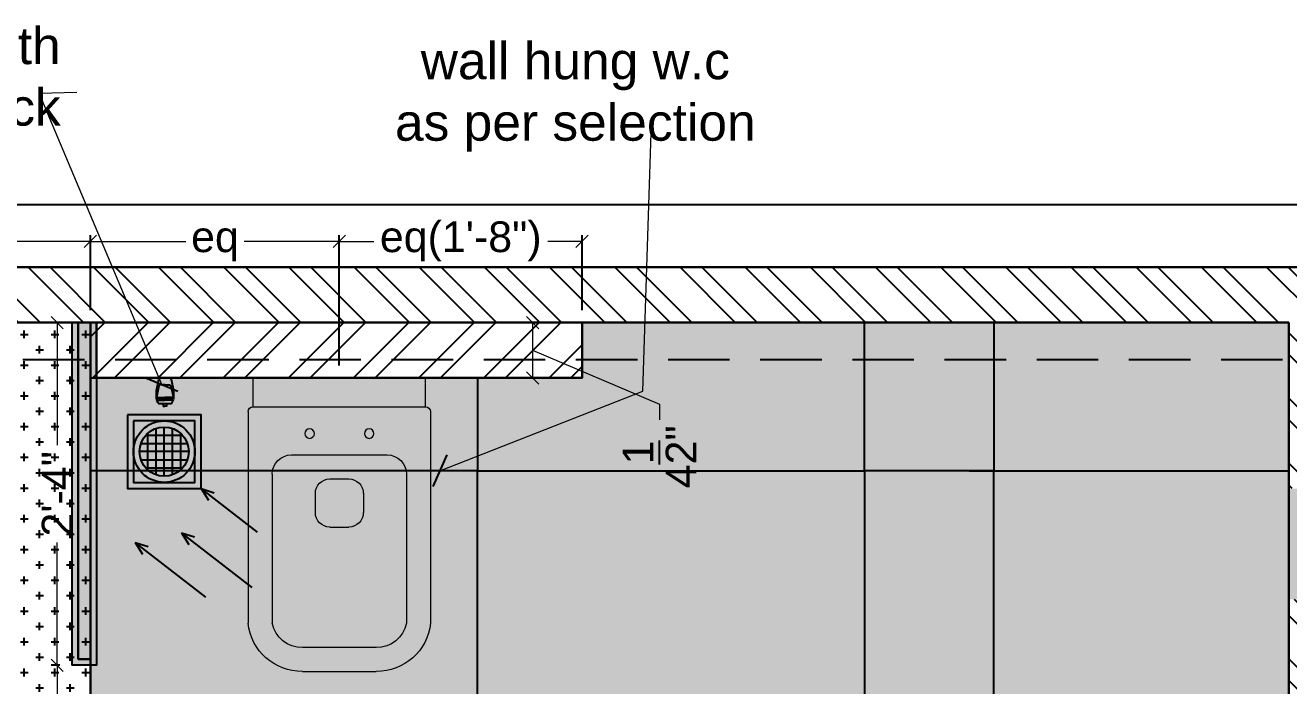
# Model space of a CAD drawing. Header units: millimetres. Extents: x 56222 to 3066687, y -650199 to -121287.
# Drawn here: x 149035.8 to 149138.7, y -183919 to -183865.3 of the extents above; entities that cross this region are included whole.
import ezdxf

# ---------------------------------------------------------------- set-up
doc = ezdxf.new("R2010")
doc.units = ezdxf.units.MM
doc.header["$MEASUREMENT"] = 0
doc.header["$PDMODE"] = 35
doc.linetypes.add('HIDDEN', pattern=[0.375, 0.25, -0.125])
doc.layers.get('Defpoints').update_dxf_attribs({"color": 220})
for name, color, linetype, lineweight in [('BEAM', 160, 'HIDDEN', 25), ('dim05', 1, 'Continuous', 13), ('ELEVATION', 250, 'Continuous', 9), ('FIRST FLOOR', 7, 'Continuous', 9), ('FIRST FLOOR_( PLine )_', 251, 'Continuous', 30), ('FURNITURE', 32, 'Continuous', 9), ('LABALLING', 1, 'Continuous', 25), ('TILE', 14, 'Continuous', 9), ('wall', 7, 'Continuous', 30), ('XX~SLAB ( BEAM )~ ( DIM )', 7, 'Continuous', 9)]:
    doc.layers.add(name, color=color, linetype=linetype, lineweight=lineweight)
doc.layers.add('hatch', color=253, linetype='Continuous', lineweight=0, transparency=0.4)
doc.layers.add('SANIT', color=232, linetype='Continuous')
doc.layers.add('WC-DET', color=8, linetype='Continuous')
doc.layers.add('XX~SLAB ( PLINE )', color=251, linetype='Continuous', plot=False)
doc.styles.add('Aerial', font='arial.ttf')
doc.styles.add('Arial', font='arial.ttf')
doc.styles.get("Standard").update_dxf_attribs({"font": 'arial.ttf', "height": 6})
doc.dimstyles.new('ISO-25', dxfattribs={"dimtxt": 2.5, "dimasz": 1, "dimexe": 0.5, "dimexo": 1, "dimtad": 0, "dimdec": 1, "dimlunit": 4, "dimtxsty": 'Standard', "dimblk": 'OBLIQUE', "dimcen": 2.5, "dimclrd": 1, "dimclre": 1, "dimclrt": 5, "dimadec": 0, "dimazin": 0, "dimtfac": 1, "dimtdec": 1, "dimtmove": 0, "dimatfit": 3, "dimfxl": 1, "dimlwd": -1, "dimarcsym": 0})
doc.dimstyles.new('NEW ', dxfattribs={"dimtxt": 3, "dimasz": 2, "dimexe": 1, "dimexo": 1, "dimgap": 0.089996, "dimtad": 0, "dimtoh": 1, "dimzin": 3, "dimdsep": 46, "dimlunit": 4, "dimtxsty": 'Aerial', "dimblk": 'OBLIQUE', "dimcen": 0.089996, "dimdle": 1, "dimclrd": 252, "dimclre": 252, "dimclrt": 7, "dimadec": 0, "dimazin": 1, "dimtfac": 1, "dimtdec": 0, "dimtofl": 0, "dimtmove": 1, "dimatfit": 3, "dimldrblk": 'OBLIQUE', "dimfxl": 1, "dimtolj": 1, "dimtzin": 0, "dimlwd": 5, "dimlwe": 5, "dimarcsym": 0})
pattern_1 = [(45, (-93.589676, -128.96394), (0.132582521472, 0.22097086912), [1, -0.5]), (135, (-93.589676, -128.96394), (0.132582521472, -0.22097086912), [1, -0.5])]

# ---------------------------------------------------------------- blocks, each defined once
blk = doc.blocks.new('NAHNYsquare')
at = {"color": 253}
for p, q in [((3, -0.99), (3, -4.99)), ((4.49, -1.65), (1.51, -1.65)), ((1.67, -4.48), (1.67, -1.49)), ((2.33, -4.87), (2.33, -1.1)), ((3.67, -4.87), (3.67, -1.1)), ((4.33, -4.48), (4.33, -1.49)), ((5, -2.99), (1, -2.99)), ((4.89, -2.32), (1.11, -2.32)), ((4.89, -3.65), (1.11, -3.65)), ((4.49, -4.32), (1.51, -4.32))]:
    blk.add_line(p, q, dxfattribs=at)
for points in [[(0, -5.99), (6, -5.99), (6, 0.01), (0, 0.01)], [(0.5, -5.49), (5.5, -5.49), (5.5, -0.49), (0.5, -0.49)]]:
    blk.add_lwpolyline(points, close=True)
for radius in [2.5, 2]:
    blk.add_circle((3, -2.99), radius)
blk = doc.blocks.new('A$C775F2B7C')
at = {"layer": 'WC-DET', "color": 7}
for points in [[(0.0199, 0.0758), (0.0069, 0.0758, 0.150223), (0, 0.0598), (0, 0.0369), (0.0069, 0.004, 0.333354), (0.0114, 0), (0.0248, 0), (0.0382, 0, 0.333354), (0.0427, 0.004), (0.0496, 0.0369), (0.0496, 0.0598, 0.150223), (0.0427, 0.0758), (0.0297, 0.0758)], [(0.0199, 0.0758), (0.0199, 0.0819, -0.414214), (0.0206, 0.0826), (0.0248, 0.0826)], [(0.0248, 0.0758), (0.0199, 0.0758, 0.150223)], [(0.0297, 0.0758), (0.0297, 0.0819, 0.414214), (0.0289, 0.0826), (0.0248, 0.0826)], [(0.025, 0.0202), (0.0118, 0.0202, -0.354974), (0.0072, 0.0233), (0, 0.0572)], [(0.0246, 0.0202), (0.0378, 0.0202, 0.354974), (0.0423, 0.0233), (0.0496, 0.0572)]]:
    blk.add_lwpolyline(points, format="xyb", dxfattribs=at)
blk.add_lwpolyline([(0.0297, 0.0758), (0.0248, 0.0758)], dxfattribs=at)
at = {"layer": 'WC-DET'}
for points in [[(0, 0.0575), (0.0248, 0.0575)], [(0.0005, 0.0627), (0.0248, 0.0627)], [(0.0011, 0.0651), (0.0248, 0.0651)], [(0.0485, 0.0651), (0.0248, 0.0651)], [(0.0491, 0.0627), (0.0248, 0.0627)], [(0.0496, 0.0575), (0.0248, 0.0575)]]:
    blk.add_lwpolyline(points, dxfattribs=at)
blk = doc.blocks.new('A$C3EC62B37')
at = {"layer": 'FURNITURE', "lineweight": 30, "ltscale": 0.25, "true_color": 0xffffff}
h = blk.add_hatch(color=7, dxfattribs=at)
h.dxf.hatch_style = 1
h.paths.add_polyline_path([(-12.22, 0), (-12.22, 2.35), (-26.26, 2.35), (-26.26, 0)])
h.paths.add_polyline_path([(-26.26, 2.35), (-12.22, 2.35, 0.414214), (-11.83, 2.74), (-11.83, 19.96, 0.388639), (-16.24, 23.87), (-22.38, 23.87, 0.379499), (-26.65, 19.96), (-26.65, 2.74, 0.414214)])
h.paths.add_polyline_path([(-15.35, 6.26), (-23.13, 6.26, -0.414214), (-24.7, 7.83), (-24.7, 19.96, -0.349567), (-22.37, 21.91), (-16.24, 21.91, -0.364948), (-13.78, 19.96), (-13.78, 7.83, -0.414214)], flags=16)
h.paths.add_polyline_path([(-18.46, 8.22), (-20.02, 8.22, -0.414214), (-21.2, 9.39), (-21.2, 10.96, -0.414214), (-20.02, 12.13), (-18.46, 12.13, -0.414214), (-17.28, 10.96), (-17.28, 9.39, -0.414214)], flags=0)
h.paths.add_polyline_path([(-22.06, 4.53, -1), (-21.27, 4.53, -1)], flags=16)
at = {"layer": 'FURNITURE', "color": 0, "linetype": 'ByBlock', "lineweight": -2}
for p, q in [((-22.24, 23.87), (-16.24, 23.87)), ((-22.24, 21.91), (-16.24, 21.91)), ((-26.65, 2.74), (-26.65, 19.96)), ((-24.7, 7.83), (-24.7, 19.96)), ((-13.78, 7.83), (-13.78, 19.96)), ((-11.83, 2.74), (-11.83, 19.96)), ((-20.02, 12.13), (-18.46, 12.13)), ((-21.2, 9.39), (-21.2, 10.96)), ((-17.28, 9.39), (-17.28, 10.96)), ((-20.02, 8.22), (-18.46, 8.22)), ((-23.13, 6.26), (-15.35, 6.26)), ((-26.26, 2.35), (-12.22, 2.35)), ((-26.26, 2.35), (-26.26, 0)), ((-12.22, 2.35), (-12.22, 0)), ((-26.26, 0), (-12.22, 0)), ((-26.26, 0), (-12.22, 0))]:
    blk.add_line(p, q, dxfattribs=at)
for centre in [(-21.66, 4.53), (-16.81, 4.53)]:
    blk.add_circle(centre, 0.391, dxfattribs=at)
for centre, radius, start, end in [((-22.31, 19.5), 4.37, 89.0873, 174.0395), ((-16.17, 19.5), 4.37, 5.9605, 90.9127), ((-22.31, 19.48), 2.44, 88.437, 168.6348), ((-16.17, 19.48), 2.44, 11.3652, 91.563), ((-20.02, 10.96), 1.17, 90, 180), ((-18.46, 10.96), 1.17, 0, 90), ((-20.02, 9.39), 1.17, 180, 270), ((-18.46, 9.39), 1.17, 270, 0), ((-23.13, 7.83), 1.57, 180, 270), ((-15.35, 7.83), 1.57, 270, 0), ((-26.26, 2.74), 0.391, 180, 270), ((-12.22, 2.74), 0.391, 270, 0)]:
    blk.add_arc(centre, radius, start, end, dxfattribs=at)
blk = doc.blocks.new('_Oblique')
at = {"layer": 'wall', "color": 0, "lineweight": -2}
blk.add_line((-0.5, -0.5), (0.5, 0.5), dxfattribs=at)
blk = doc.blocks.new('*D862')
at = {"layer": 'Defpoints', "color": 0, "lineweight": 25, "transparency": 16777216}
for p in [(149041.15, -183882.83), (149017.15, -183889.43), (149041.15, -183889.43)]:
    blk.add_point(p, dxfattribs=at)
at = {"layer": 'dim05', "color": 1, "linetype": 'Continuous', "lineweight": -2, "transparency": 16777216}
for p, q in [((149017.15, -183888.43), (149017.15, -183882.33)), ((149041.15, -183888.43), (149041.15, -183882.33))]:
    blk.add_line(p, q, dxfattribs=at)
at = {"layer": 'dim05', "color": 1, "linetype": 'Continuous', "transparency": 16777216}
for p, q in [((149017.15, -183882.83), (149024.24, -183882.83)), ((149041.15, -183882.83), (149034.06, -183882.83))]:
    blk.add_line(p, q, dxfattribs=at)
at = {"layer": 'dim05', "color": 1, "transparency": 16777216, "rotation": 180}
blk.add_blockref('_Oblique', (149017.15, -183882.83), dxfattribs=at)
at = {"layer": 'dim05', "color": 1, "transparency": 16777216}
blk.add_blockref('_Oblique', (149041.15, -183882.83), dxfattribs=at)
at = {"layer": 'dim05', "color": 5, "lineweight": 25, "transparency": 16777216, "insert": (149029.15, -183882.83), "char_height": 2.5, "attachment_point": 5, "style": 'Arial'}
blk.add_mtext("eq(2')", dxfattribs=at)
blk = doc.blocks.new('*D863')
at = {"layer": 'Defpoints', "color": 0, "lineweight": 25, "transparency": 16777216}
for p in [(149061.4, -183882.83), (149041.15, -183889.43), (149061.4, -183893.93)]:
    blk.add_point(p, dxfattribs=at)
at = {"layer": 'dim05', "color": 1, "linetype": 'Continuous', "lineweight": -2, "transparency": 16777216}
for p, q in [((149041.15, -183888.43), (149041.15, -183882.33)), ((149061.4, -183892.93), (149061.4, -183882.33))]:
    blk.add_line(p, q, dxfattribs=at)
at = {"layer": 'dim05', "color": 1, "linetype": 'Continuous', "transparency": 16777216}
for p, q in [((149041.15, -183882.83), (149048.9, -183882.83)), ((149061.4, -183882.83), (149053.66, -183882.83))]:
    blk.add_line(p, q, dxfattribs=at)
at = {"layer": 'dim05', "color": 1, "transparency": 16777216, "rotation": 180}
blk.add_blockref('_Oblique', (149041.15, -183882.83), dxfattribs=at)
at = {"layer": 'dim05', "color": 1, "transparency": 16777216}
blk.add_blockref('_Oblique', (149061.4, -183882.83), dxfattribs=at)
at = {"layer": 'dim05', "color": 5, "lineweight": 25, "transparency": 16777216, "insert": (149051.28, -183882.83), "char_height": 2.5, "attachment_point": 5, "style": 'Arial'}
blk.add_mtext('eq', dxfattribs=at)
blk = doc.blocks.new('*D864')
at = {"layer": 'Defpoints', "color": 0, "lineweight": 25, "transparency": 16777216}
for p in [(149081.15, -183882.83), (149081.15, -183889.43), (149061.4, -183893.93)]:
    blk.add_point(p, dxfattribs=at)
at = {"layer": 'dim05', "color": 1, "linetype": 'Continuous', "lineweight": -2, "transparency": 16777216}
for p, q in [((149061.4, -183892.93), (149061.4, -183882.33)), ((149081.15, -183888.43), (149081.15, -183882.33))]:
    blk.add_line(p, q, dxfattribs=at)
at = {"layer": 'dim05', "color": 1, "linetype": 'Continuous', "transparency": 16777216}
for p, q in [((149061.4, -183882.83), (149064.2, -183882.83)), ((149081.15, -183882.83), (149078.36, -183882.83))]:
    blk.add_line(p, q, dxfattribs=at)
at = {"layer": 'dim05', "color": 1, "transparency": 16777216, "rotation": 180}
blk.add_blockref('_Oblique', (149061.4, -183882.83), dxfattribs=at)
at = {"layer": 'dim05', "color": 1, "transparency": 16777216}
blk.add_blockref('_Oblique', (149081.15, -183882.83), dxfattribs=at)
at = {"layer": 'dim05', "color": 5, "lineweight": 25, "transparency": 16777216, "insert": (149071.28, -183882.83), "char_height": 2.5, "attachment_point": 5, "style": 'Arial'}
blk.add_mtext('eq(1\'-8")', dxfattribs=at)
blk = doc.blocks.new('*D877')
at = {"layer": 'Defpoints', "color": 0, "lineweight": 25, "transparency": 16777216}
for p in [(149138.65, -183901.48), (149155.8, -183901.48), (149147.65, -183964.43)]:
    blk.add_point(p, dxfattribs=at)
at = {"layer": 'dim05', "color": 1, "linetype": 'Continuous', "lineweight": -2, "transparency": 16777216}
for p, q in [((149139.65, -183901.48), (149156.3, -183901.48)), ((149148.65, -183964.43), (149156.3, -183964.43))]:
    blk.add_line(p, q, dxfattribs=at)
at = {"layer": 'dim05', "color": 1, "linetype": 'Continuous', "transparency": 16777216}
for p, q in [((149155.8, -183901.48), (149155.8, -183929.01)), ((149155.8, -183964.43), (149155.8, -183936.9))]:
    blk.add_line(p, q, dxfattribs=at)
at = {"layer": 'dim05', "color": 1, "transparency": 16777216}
for p, rotation in [((149155.8, -183901.48), 90), ((149155.8, -183964.43), 270)]:
    blk.add_blockref('_Oblique', p, dxfattribs=dict(at, rotation=rotation))
at = {"layer": 'dim05', "color": 5, "lineweight": 25, "transparency": 16777216, "insert": (149155.8, -183932.95), "char_height": 2.5, "attachment_point": 5, "rotation": 90, "style": 'Arial'}
blk.add_mtext('5\'-3"', dxfattribs=at)
blk = doc.blocks.new('*D878')
at = {"layer": 'Defpoints', "color": 0, "lineweight": 25, "transparency": 16777216}
for p in [(149138.65, -183889.43), (149155.8, -183889.43), (149138.65, -183901.48)]:
    blk.add_point(p, dxfattribs=at)
at = {"layer": 'dim05', "color": 1, "linetype": 'Continuous', "lineweight": -2, "transparency": 16777216}
for p, q in [((149139.65, -183889.43), (149156.3, -183889.43)), ((149139.65, -183901.48), (149156.3, -183901.48))]:
    blk.add_line(p, q, dxfattribs=at)
at = {"layer": 'dim05', "color": 1, "linetype": 'Continuous', "transparency": 16777216}
for p, q in [((149155.8, -183889.43), (149155.8, -183893.8)), ((149155.8, -183901.48), (149155.8, -183897.11))]:
    blk.add_line(p, q, dxfattribs=at)
at = {"layer": 'dim05', "color": 1, "transparency": 16777216}
for p, rotation in [((149155.8, -183889.43), 90), ((149155.8, -183901.48), 270)]:
    blk.add_blockref('_Oblique', p, dxfattribs=dict(at, rotation=rotation))
at = {"layer": 'dim05', "color": 5, "lineweight": 25, "transparency": 16777216, "insert": (149155.8, -183895.45), "char_height": 2.5, "attachment_point": 5, "rotation": 90, "style": 'Arial'}
blk.add_mtext("1'", dxfattribs=at)
blk = doc.blocks.new('*D992')
at = {"layer": 'Defpoints', "color": 0, "lineweight": 25, "transparency": 16777216}
for p in [(149079.39, -183889.43), (149077.13, -183893.93), (149079.39, -183893.93)]:
    blk.add_point(p, dxfattribs=at)
at = {"layer": 'dim05', "color": 1, "linetype": 'Continuous', "lineweight": -2, "transparency": 16777216}
for p, q in [((149078.39, -183889.43), (149076.63, -183889.43)), ((149078.39, -183893.93), (149076.63, -183893.93))]:
    blk.add_line(p, q, dxfattribs=at)
at = {"layer": 'dim05', "color": 1, "linetype": 'Continuous', "transparency": 16777216}
for p, q in [((149077.13, -183889.43), (149077.13, -183893.93)), ((149077.13, -183891.68), (149087.46, -183896.08)), ((149087.46, -183896.08), (149087.46, -183897.33))]:
    blk.add_line(p, q, dxfattribs=at)
at = {"layer": 'dim05', "color": 1, "transparency": 16777216}
for p, rotation in [((149077.13, -183889.43), 90), ((149077.13, -183893.93), 270)]:
    blk.add_blockref('_Oblique', p, dxfattribs=dict(at, rotation=rotation))
at = {"layer": 'dim05', "color": 5, "lineweight": 25, "transparency": 16777216, "insert": (149087.46, -183900.35), "char_height": 2.5, "attachment_point": 5, "rotation": 90, "style": 'Arial'}
blk.add_mtext('4{\\H1x;\\S1/2;}"', dxfattribs=at)
blk = doc.blocks.new('*D1048')
at = {"layer": 'Defpoints', "color": 0, "lineweight": 25, "transparency": 16777216}
for p in [(149039.66, -183889.43), (149038.44, -183917.3), (149039.66, -183917.3)]:
    blk.add_point(p, dxfattribs=at)
at = {"layer": 'dim05', "color": 1, "linetype": 'Continuous', "lineweight": -2, "transparency": 16777216}
for p, q in [((149038.66, -183889.43), (149037.94, -183889.43)), ((149038.66, -183917.3), (149037.94, -183917.3))]:
    blk.add_line(p, q, dxfattribs=at)
at = {"layer": 'dim05', "color": 1, "linetype": 'Continuous', "transparency": 16777216}
for p, q in [((149038.44, -183889.43), (149038.44, -183899.4)), ((149038.44, -183917.3), (149038.44, -183907.33))]:
    blk.add_line(p, q, dxfattribs=at)
at = {"layer": 'dim05', "color": 1, "transparency": 16777216}
for p, rotation in [((149038.44, -183889.43), 90), ((149038.44, -183917.3), 270)]:
    blk.add_blockref('_Oblique', p, dxfattribs=dict(at, rotation=rotation))
at = {"layer": 'dim05', "color": 5, "lineweight": 25, "transparency": 16777216, "insert": (149038.44, -183903.36), "char_height": 2.5, "attachment_point": 5, "rotation": 90, "style": 'Arial'}
blk.add_mtext('2\'-4"', dxfattribs=at)
blk = doc.blocks.new('*D1050')
at = {"layer": 'Defpoints', "color": 0, "lineweight": 25, "transparency": 16777216}
for p in [(149039.66, -183917.3), (149038.44, -183945.02), (149039.66, -183945.02)]:
    blk.add_point(p, dxfattribs=at)
at = {"layer": 'dim05', "color": 1, "linetype": 'Continuous', "lineweight": -2, "transparency": 16777216}
for p, q in [((149038.66, -183917.3), (149037.94, -183917.3)), ((149038.66, -183945.02), (149037.94, -183945.02))]:
    blk.add_line(p, q, dxfattribs=at)
at = {"layer": 'dim05', "color": 1, "linetype": 'Continuous', "transparency": 16777216}
for p, q in [((149038.44, -183917.3), (149038.44, -183927.19)), ((149038.44, -183945.02), (149038.44, -183935.13))]:
    blk.add_line(p, q, dxfattribs=at)
at = {"layer": 'dim05', "color": 1, "transparency": 16777216}
for p, rotation in [((149038.44, -183917.3), 90), ((149038.44, -183945.02), 270)]:
    blk.add_blockref('_Oblique', p, dxfattribs=dict(at, rotation=rotation))
at = {"layer": 'dim05', "color": 5, "lineweight": 25, "transparency": 16777216, "insert": (149038.44, -183931.16), "char_height": 2.5, "attachment_point": 5, "rotation": 90, "style": 'Arial'}
blk.add_mtext('2\'-4"', dxfattribs=at)

msp = doc.modelspace()

# ---------------------------------------------------------------- hatches: boundary and pattern name
at = {"layer": 'hatch', "linetype": 'Continuous', "lineweight": 25}
h = msp.add_hatch(dxfattribs=at)
h.set_pattern_fill('ANSI32', color=256, scale=10, angle=90, style=0)
h.set_pattern_definition([(135, (52.909, -753.801), (-2.65165043, -2.65165043), []), (135, (52.909, -752.033), (-2.65165043, -2.65165043), [])])
h.paths.add_polyline_path([(149147.655, -183911.93), (149138.655, -183911.93), (149138.655, -183964.43), (149126.655, -183964.43), (149126.655, -183968.93), (149143.155, -183968.93), (149143.155, -183973.78), (149147.655, -183973.78), (149147.655, -183968.93), (149152.87, -183968.93), (149152.87, -183964.43), (149147.655, -183964.43)])
h.paths.add_polyline_path([(149147.655, -183892.43), (149138.655, -183892.43), (149138.655, -183902.93), (149147.655, -183902.93)])
h.paths.add_polyline_path([(149147.655, -183884.93), (148984.155, -183884.93), (148984.155, -183892.43), (148993.141, -183892.43), (148993.141, -183889.43), (149017.616, -183889.43), (149017.616, -183889.429), (149016.691, -183889.43), (149016.691, -183890.777), (149017.617, -183890.777), (149017.616, -183889.43), (149016.691, -183889.43), (149016.691, -183889.43), (149017.616, -183889.429), (149138.655, -183889.43), (149138.655, -183892.43), (149147.655, -183892.43)])
h.paths.add_polyline_path([(148993.141, -183892.43), (148984.155, -183892.43), (148984.155, -183902.93), (148993.141, -183902.93)])
h.paths.add_polyline_path([(148993.141, -183917.93), (148984.155, -183917.93), (148984.155, -183946.43), (148993.141, -183946.43)])
h.paths.add_polyline_path([(149081.155, -183964.43), (148984.155, -183964.43), (148984.155, -183968.93), (148984.155, -183973.78), (148993.155, -183973.78), (148993.155, -183968.93), (149077.155, -183968.93), (149081.155, -183968.93)])
h = msp.add_hatch(dxfattribs=at)
h.set_pattern_fill('ANSI32', color=256, scale=10, angle=180, style=0)
h.set_pattern_definition([(225, (149079.4313, -183889.4296), (2.65165, -2.65165), []), (225, (149077.6635, -183889.4296), (2.65165, -2.65165), [])])
h.paths.add_polyline_path([(149081.155, -183889.43), (149041.155, -183889.43), (149041.155, -183889.43), (149041.155, -183892.43), (149081.155, -183892.43)])
h.paths.add_polyline_path([(149081.155, -183892.43), (149041.155, -183892.43), (149041.155, -183893.93), (149081.155, -183893.93)])
h = msp.add_hatch(dxfattribs=at)
h.set_pattern_fill('AR-CONC', color=256, scale=0.5)
h.set_pattern_definition([(50, (-4667.096, -1061.1406), (3.586300913, -0.313760675), [0.375, -4.125]), (355, (-4667.096, -1061.1406), (-0.69375667, 3.76096067), [0.3, -3.3]), (100.4514445, (-4666.797, -1061.1668), (2.892544234, 3.447199955), [0.31870096, -3.50571056]), (46.1842, (-4667.096, -1060.1406), (5.33620665, -0.8275964), [0.5625, -6.1875]), (96.6356355, (-4666.651, -1060.2096), (4.67330973, 4.870593), [0.47805171, -5.2585688]), (351.184164, (-4667.096, -1060.1406), (4.67330973, 4.870593), [0.45, -4.95]), (21, (-4666.596, -1060.3906), (2.98453526, -2.013094453), [0.375, -4.125]), (326, (-4666.596, -1060.3906), (1.21657666, 3.625750225), [0.3, -3.3]), (71.4514447, (-4666.3472, -1060.5584), (4.201111884, 1.612655764), [0.31870095, -3.50571056]), (37.5, (-4667.0959, -1061.1406), (0.0607992766, 1.664469269), [0, -3.26, 0, -3.35, 0, -3.3125]), (7.5, (-4667.0959, -1061.1406), (1.315347687, 1.97205856), [0, -1.91, 0, -3.185, 0, -1.2625]), (327.5, (-4668.2109, -1061.1406), (2.669112181, -0.112774359), [0, -1.25, 0, -3.9, 0, -5.175]), (317.5, (-4668.711, -1061.1406), (2.915930847, 0.500524912), [0, -1.625, 0, -2.59, 0, -3.675])])
h.paths.add_polyline_path([(149147.655, -183902.93), (149138.655, -183902.93), (149138.655, -183911.93), (149147.655, -183911.93)])
h.paths.add_polyline_path([(148993.155, -183902.93), (148984.155, -183902.93), (148984.155, -183917.93), (148993.155, -183917.93)])
at = {"layer": 'XX~SLAB ( BEAM )~ ( DIM )', "linetype": 'Continuous', "lineweight": 25, "true_color": 0xcc9071, "transparency": 33554607}
h = msp.add_hatch(dxfattribs=at)
h.set_pattern_fill('CROSS', color=33, scale=5)
h.set_pattern_definition([(0, (-3563.3026, -3504.1427), (1.25, 1.25), [0.625, -1.875]), (90, (-3562.9901, -3504.4552), (-1.25, 1.25), [0.625, -1.875])])
h.paths.add_polyline_path([(149041.155, -183936.674), (149028.966, -183936.674), (149028.966, -183964.43), (149041.155, -183964.43)])
h.paths.add_polyline_path([(149041.155, -183889.43), (149028.966, -183889.43), (149028.966, -183936.674), (149041.155, -183936.674)])
h.paths.add_polyline_path([(149028.966, -183889.43), (149005.344, -183889.43), (149005.344, -183936.674), (149028.966, -183936.674)])
h.paths.add_polyline_path([(149028.966, -183936.674), (149005.344, -183936.674), (149005.344, -183964.43), (149028.966, -183964.43)])
h.paths.add_polyline_path([(149005.344, -183889.43), (148993.155, -183889.43), (148993.155, -183936.674), (149005.344, -183936.674)])
h.paths.add_polyline_path([(149005.344, -183936.674), (148993.155, -183936.674), (148993.155, -183964.43), (149005.344, -183964.43)])
at = {"layer": 'XX~SLAB ( BEAM )~ ( DIM )', "linetype": 'Continuous', "lineweight": 25, "true_color": 0xeee0cd, "transparency": 33554544}
h = msp.add_hatch(dxfattribs=at)
h.set_pattern_fill('HOUND', color=254, angle=45)
h.set_pattern_definition(pattern_1)
h.paths.add_polyline_path([(149041.648, -183889.43), (149041.155, -183889.43), (149041.155, -183893.93), (149041.648, -183893.93)])
h.paths.add_polyline_path([(149041.648, -183893.93), (149041.155, -183893.93), (149041.155, -183901.48), (149041.648, -183901.48)])
h.paths.add_polyline_path([(149041.648, -183901.48), (149041.155, -183901.48), (149041.155, -183917.299), (149041.648, -183917.299)])
h.paths.add_polyline_path([(149041.155, -183901.48), (149041.155, -183893.93), (149041.155, -183889.43), (149039.661, -183889.43), (149039.661, -183917.299), (149041.155, -183917.299)])
h.paths.add_polyline_path([(149041.155, -183945.016), (149039.661, -183945.016), (149039.661, -183964.43), (149041.155, -183964.43)])
h.paths.add_polyline_path([(149041.648, -183945.016), (149041.155, -183945.016), (149041.155, -183964.43), (149041.648, -183964.43)])
h = msp.add_hatch(dxfattribs=at)
h.set_pattern_fill('HOUND', color=254, angle=45)
h.set_pattern_definition(pattern_1)
h.paths.add_polyline_path([(149072.651, -183901.48), (149041.648, -183901.48), (149041.648, -183917.299), (149041.155, -183917.299), (149041.155, -183945.016), (149041.648, -183945.016), (149041.648, -183964.43), (149072.651, -183964.43)])
h.paths.add_polyline_path([(149104.147, -183901.48), (149072.651, -183901.48), (149072.651, -183964.43), (149104.147, -183964.43)])
h.paths.add_polyline_path([(149104.147, -183889.43), (149081.155, -183889.43), (149081.155, -183893.93), (149072.651, -183893.93), (149072.651, -183901.48), (149104.147, -183901.48)])
h.paths.add_polyline_path([(149072.651, -183893.93), (149041.648, -183893.93), (149041.648, -183901.48), (149072.651, -183901.48)])
h.paths.add_polyline_path([(149114.655, -183889.43), (149104.147, -183889.43), (149104.147, -183901.48), (149114.655, -183901.48)])
h.paths.add_polyline_path([(149114.655, -183901.48), (149104.147, -183901.48), (149104.147, -183964.43), (149114.655, -183964.43)])
h = msp.add_hatch(dxfattribs=at)
h.set_pattern_fill('HOUND', color=254, angle=45)
h.set_pattern_definition(pattern_1)
h.paths.add_polyline_path([(149138.655, -183901.48), (149114.655, -183901.48), (149114.655, -183964.43), (149138.655, -183964.43)])
h.paths.add_polyline_path([(149138.655, -183889.43), (149114.655, -183889.43), (149114.655, -183901.48), (149138.655, -183901.48)])

# ---------------------------------------------------------------- linework, layer by layer
at = {"color": 251, "true_color": 0x636466}
for p, q in [((149054.744, -183906.477), (149050.155, -183902.93)), ((149050.155, -183902.93), (149051.223, -183903.269)), ((149050.155, -183902.93), (149050.752, -183903.878)), ((149054.304, -183910.974), (149048.546, -183906.523)), ((149048.546, -183906.523), (149049.615, -183906.862)), ((149048.546, -183906.523), (149049.144, -183907.472)), ((149050.542, -183911.763), (149044.784, -183907.312)), ((149044.784, -183907.312), (149045.853, -183907.651)), ((149044.784, -183907.312), (149045.382, -183908.261))]:
    msp.add_line(p, q, dxfattribs=at)
at = {"layer": 'BEAM', "ltscale": 20}
msp.add_line((148975.656, -183892.43), (149152.87, -183892.43), dxfattribs=at)
at = {"layer": 'ELEVATION', "lineweight": 25, "transparency": 33554600}
msp.add_lwpolyline([(148975.656, -183879.841), (149152.87, -183879.841), (149152.87, -183973.78), (148975.656, -183973.78)], close=True, dxfattribs=at)
at = {"layer": 'FIRST FLOOR'}
for p, q in [((148984.155, -183884.93), (149152.87, -183884.93)), ((148993.155, -183889.43), (149138.655, -183889.43)), ((149138.655, -183964.43), (149138.655, -183889.43))]:
    msp.add_line(p, q, dxfattribs=at)
at = {"layer": 'FIRST FLOOR_( PLine )_'}
for p, q in [((149147.655, -183884.93), (148984.155, -183884.93)), ((148993.155, -183889.43), (149138.655, -183889.43)), ((149138.655, -183889.43), (149138.655, -183964.43))]:
    msp.add_line(p, q, dxfattribs=at)
msp.add_lwpolyline([(149041.648, -183889.43), (149081.155, -183889.43), (149081.155, -183893.93), (149041.648, -183893.93)], close=True, dxfattribs=at)
at = {"layer": 'FURNITURE'}
msp.add_line((149114.655, -183964.43), (149114.655, -183889.43), dxfattribs=at)
at = {"layer": 'FURNITURE', "color": 5, "lineweight": 30, "ltscale": 10000}
msp.add_lwpolyline([(149041.155, -183916.799), (149040.155, -183916.799), (149040.155, -183889.43), (149041.155, -183889.43)], close=True, dxfattribs=at)
at = {"layer": 'TILE', "color": 27, "lineweight": 25, "true_color": 0x7d5120}
for p, q in [((149112.651, -183901.48), (149114.655, -183901.48)), ((149114.655, -183901.48), (149138.655, -183901.48))]:
    msp.add_line(p, q, dxfattribs=at)
for points in [[(149041.155, -183889.43), (149028.966, -183889.43), (149028.966, -183936.674), (149041.155, -183936.674)], [(149039.661, -183889.43), (149041.648, -183889.43), (149041.648, -183917.299), (149039.661, -183917.299)], [(149104.147, -183889.43), (149114.655, -183889.43), (149114.655, -183901.48), (149104.147, -183901.48)], [(149041.155, -183893.93), (149072.651, -183893.93), (149072.651, -183901.48), (149041.155, -183901.48)], [(149041.155, -183964.43), (149072.651, -183964.43), (149072.651, -183901.48), (149041.155, -183901.48)], [(149104.147, -183964.43), (149072.651, -183964.43), (149072.651, -183901.48), (149104.147, -183901.48)], [(149104.147, -183964.43), (149114.655, -183964.43), (149114.655, -183901.48), (149104.147, -183901.48)]]:
    msp.add_lwpolyline(points, close=True, dxfattribs=at)
msp.add_lwpolyline([(149072.651, -183893.93), (149072.651, -183901.48), (149104.147, -183901.48), (149104.147, -183889.43), (149081.155, -183889.43)], dxfattribs=at)
at = {"layer": 'XX~SLAB ( PLINE )'}
msp.add_lwpolyline([(148979.655, -183973.78), (148979.655, -183884.93), (149152.87, -183884.93)], dxfattribs=at)
at = {"layer": 'XX~SLAB ( PLINE )', "lineweight": 30}
msp.add_lwpolyline([(149081.155, -183893.93), (149081.155, -183889.43), (149041.648, -183889.43), (149041.648, -183893.93)], close=True, dxfattribs=at)

# ---------------------------------------------------------------- block references
at = {"layer": 'FURNITURE', "xscale": -1, "rotation": 180}
msp.add_blockref('A$C3EC62B37', (149080.64, -183893.93), dxfattribs=at)
at = {"layer": 'SANIT', "linetype": 'ByBlock', "rotation": 269.9999999999999}
msp.add_blockref('NAHNYsquare', (149050.14, -183896.93), dxfattribs=at)
at = {"layer": 'WC-DET', "xscale": -27.91359444021024, "yscale": 27.91359444021024, "zscale": 27.91359444021024, "rotation": 180}
msp.add_blockref('A$C775F2B7C', (149046.514, -183893.93), dxfattribs=at)

# ---------------------------------------------------------------- texts
at = {"layer": 'LABALLING', "lineweight": 5, "ltscale": 4, "char_height": 3, "attachment_point": 9}
for s, insert in [('\\pxql;Jet spray / health \\Pfaucet & bib cock', (149039.892, -183873.46)), ('\\pxqc;wall hung w.c \\Pas per selection', (149095.276, -183875.548))]:
    msp.add_mtext(s, dxfattribs=dict(at, insert=insert))

# ---------------------------------------------------------------- dimensions: what is measured, and where the dimension line sits
at = {"layer": 'dim05', "color": 27, "lineweight": 25, "true_color": 0x7d5120}
for base, p1, p2, text, override, picture, middle in [((149041.155, -183882.827), (149017.148, -183889.43), (149041.155, -183889.43), 'eq(<>)', {"dimdec": 2, "dimtxsty": 'Arial'}, '*D862', (149029.151, -183882.827)), ((149061.401, -183882.827), (149041.155, -183889.43), (149061.401, -183893.93), 'eq', {"dimdec": 2, "dimtxsty": 'Arial'}, '*D863', (149051.278, -183882.827)), ((149081.155, -183882.827), (149061.401, -183893.93), (149081.155, -183889.43), 'eq(<>)', {"dimdec": 0, "dimtxsty": 'Arial'}, '*D864', (149071.278, -183882.827))]:
    dim = msp.add_linear_dim(base=base, p1=p1, p2=p2, text=text, dimstyle='ISO-25', override=override, dxfattribs=at)
    dim.commit()
    dim.dimension.update_dxf_attribs({"geometry": picture, "text_midpoint": middle})
for base, p1, p2, picture, middle in [((149038.435, -183917.299), (149039.661, -183889.43), (149039.661, -183917.299), '*D1048', (149038.435, -183903.364)), ((149155.799, -183889.43), (149138.655, -183901.48), (149138.655, -183889.43), '*D878', (149155.799, -183895.455)), ((149155.799, -183901.48), (149147.655, -183964.43), (149138.655, -183901.48), '*D877', (149155.799, -183932.955)), ((149038.435, -183945.016), (149039.661, -183917.299), (149039.661, -183945.016), '*D1050', (149038.435, -183931.158))]:
    dim = msp.add_linear_dim(base=base, p1=p1, p2=p2, angle=90, dimstyle='ISO-25', override={"dimdec": 0, "dimtxsty": 'Arial'}, dxfattribs=at)
    dim.commit()
    dim.dimension.update_dxf_attribs({"geometry": picture, "text_midpoint": middle})
dim = msp.add_linear_dim(base=(149077.13, -183893.93), p1=(149079.394, -183889.43), p2=(149079.394, -183893.93), angle=90, dimstyle='ISO-25', override={"dimtxsty": 'Arial', "dimtmove": 1}, dxfattribs=at)
dim.commit()
dim.dimension.update_dxf_attribs({"geometry": '*D992', "text_midpoint": (149087.464, -183897.953), "dimtype": 160})

# ---------------------------------------------------------------- leaders
at = {"layer": 'LABALLING', "lineweight": 5, "ltscale": 2}
for points in [[(149046.957, -183894.47), (149036.976, -183870.772), (149040.033, -183870.688)], [(149069.57, -183901.48), (149086.096, -183895.017), (149086.774, -183874.008)]]:
    msp.add_leader(points, dimstyle='NEW ', override={"dimexe": 7, "dimexo": 7, "dimclrd": 1, "dimfxl": 200, "dimfxlon": 1, "dimarcsym": 2}, dxfattribs=at)

doc.saveas('drawing.dxf')
